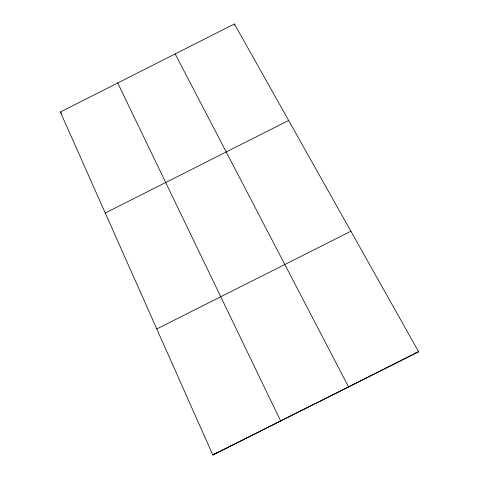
<?xml version="1.0" encoding="UTF-8"?>
<svg xmlns="http://www.w3.org/2000/svg" width="479" height="479" viewBox="0 0 479 479"><rect width="100%" height="100%" fill="white"/><g stroke="black" fill="none" stroke-linecap="round" stroke-linejoin="round"><path stroke-width="0.72" d="M297.627 412.503L297.8 412.257L264.881 428.777M281.017 420.682L280.652 421.017L117.732 82.993M263.69 429.531L264.234 429.1L213.933 454.343M246.733 438.04L247.463 437.519M229.776 446.548L230.692 445.931M212.832 455.05L418.64 351.772L234.417 23.95L60.36 112.02L212.832 455.05L216.406 452.751M105.254 213.023L288.651 120.457M156.783 328.947L350.903 231.237M298.447 411.934L313.943 404.156M417.49 352.197L314.601 403.983M415.556 352.903L418.64 351.772M400.157 360.891L401.115 360.567M382.829 369.59L383.595 369.363M365.507 378.284L366.076 378.153M348.191 386.972L348.568 386.936L175.17 53.929M60.36 112.02L61.767 113.571M234.417 23.95L234.716 25.309"/></g></svg>
